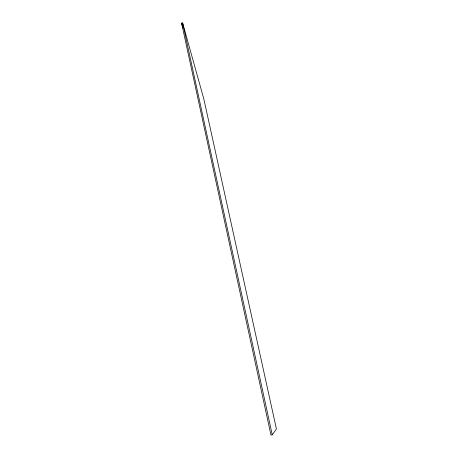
<?xml version="1.0" encoding="UTF-8"?>
<svg xmlns="http://www.w3.org/2000/svg" width="458" height="458" viewBox="0 0 458 458"><rect width="100%" height="100%" fill="white"/><g stroke="black" fill="none" stroke-linecap="round" stroke-linejoin="round"><path stroke-width="0.69" d="M272.247 434.825L276.426 428.969L203.81 98.905L182.61 22.9L181.574 23.146L270.976 435.1L272.247 434.825L182.61 22.9M181.574 23.146L182.919 27.938"/></g></svg>
